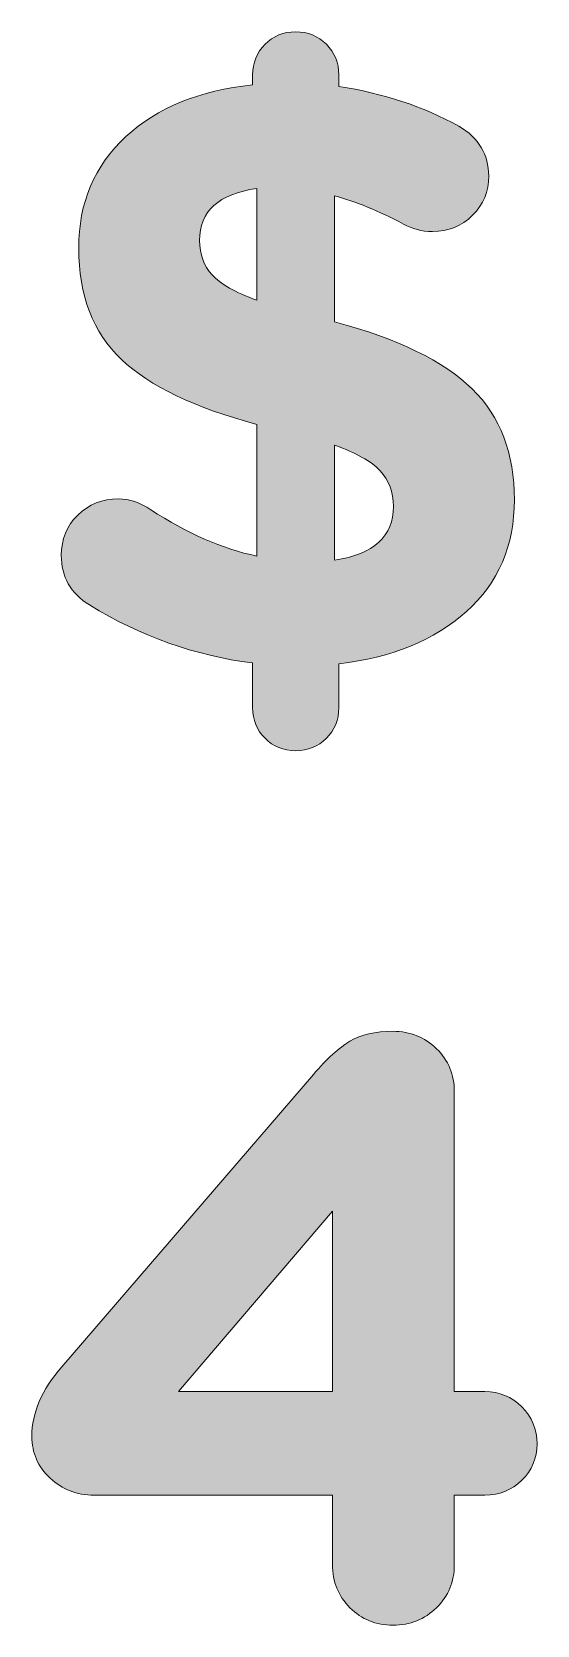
# Model space of a CAD drawing. Header units: inches. Extents: x 10 to 279, y -157 to -9.
# Drawn here: x 83.75 to 86.54, y -17.48 to -8.66 of the extents above; entities that cross this region are included whole.
import ezdxf

# ---------------------------------------------------------------- set-up
doc = ezdxf.new("R2010")
doc.units = ezdxf.units.IN
doc.header["$MEASUREMENT"] = 0
doc.layers.add('Layer 1', color=7, linetype='Continuous')

# ---------------------------------------------------------------- blocks, each defined once
blk = doc.blocks.new('block 5')
at = {"layer": 'Layer 1'}
h = blk.add_hatch(color=7, dxfattribs=at)
h.dxf.hatch_style = 2
edge = h.paths.add_edge_path()
edge.add_spline(control_points=[(84.9697, -8.8956), (84.9697, -8.8284), (84.9926, -8.7717), (85.0384, -8.7259), (85.0842, -8.6799), (85.1409, -8.657), (85.2081, -8.657), (85.2752, -8.657), (85.3319, -8.6799), (85.3777, -8.7259), (85.4236, -8.7717), (85.4466, -8.8284), (85.4466, -8.8956), (85.4466, -8.8956), (85.4466, -8.9597), (85.4466, -8.9597), (85.6911, -8.9964), (85.9128, -9.0697), (86.1115, -9.1798), (86.2216, -9.2441), (86.2767, -9.3359), (86.2767, -9.4551), (86.2767, -9.5407), (86.2469, -9.6132), (86.1872, -9.6728), (86.1276, -9.7326), (86.0535, -9.7624), (85.9648, -9.7624), (85.9067, -9.7624), (85.8532, -9.7486), (85.8042, -9.721), (85.6668, -9.6476), (85.5398, -9.5956), (85.4236, -9.5651), (85.4236, -9.5651), (85.4236, -10.2623), (85.4236, -10.2623), (85.7751, -10.357), (86.029, -10.4808), (86.1849, -10.6336), (86.3408, -10.7866), (86.4188, -10.9914), (86.4188, -11.2482), (86.4188, -11.502), (86.3301, -11.7083), (86.1529, -11.8673), (85.9755, -12.0263), (85.7402, -12.1226), (85.4466, -12.1562), (85.4466, -12.1562), (85.4466, -12.3992), (85.4466, -12.3992), (85.4466, -12.4666), (85.4236, -12.5231), (85.3777, -12.5691), (85.3319, -12.6149), (85.2752, -12.6378), (85.2081, -12.6378), (85.1409, -12.6378), (85.0842, -12.6149), (85.0384, -12.5691), (84.9926, -12.5231), (84.9697, -12.4666), (84.9697, -12.3992), (84.9697, -12.3992), (84.9697, -12.1517), (84.9697, -12.1517), (84.6517, -12.1119), (84.3504, -12.005), (84.0662, -11.8306), (83.9621, -11.7664), (83.9103, -11.6747), (83.9103, -11.5555), (83.9103, -11.4668), (83.9408, -11.3926), (84.0019, -11.333), (84.0631, -11.2734), (84.138, -11.2436), (84.2267, -11.2436), (84.2877, -11.2436), (84.3475, -11.2636), (84.4055, -11.3032), (84.6072, -11.4348), (84.8029, -11.5204), (84.9926, -11.56), (84.9926, -11.56), (84.9926, -10.8309), (84.9926, -10.8309), (84.6501, -10.7392), (84.4002, -10.6192), (84.2427, -10.4709), (84.0851, -10.3225), (84.0066, -10.117), (84.0066, -9.854), (84.0066, -9.6034), (84.0937, -9.3977), (84.2679, -9.2372), (84.4422, -9.0766), (84.6761, -8.9812), (84.9697, -8.9505), (84.9697, -8.9505), (84.9697, -8.8956), (84.9697, -8.8956)], knot_values=[0, 0, 0, 0, 1, 1, 1, 2, 2, 2, 3, 3, 3, 4, 4, 4, 5, 5, 5, 6, 6, 6, 7, 7, 7, 8, 8, 8, 9, 9, 9, 10, 10, 10, 11, 11, 11, 12, 12, 12, 13, 13, 13, 14, 14, 14, 15, 15, 15, 16, 16, 16, 17, 17, 17, 18, 18, 18, 19, 19, 19, 20, 20, 20, 21, 21, 21, 22, 22, 22, 23, 23, 23, 24, 24, 24, 25, 25, 25, 26, 26, 26, 27, 27, 27, 28, 28, 28, 29, 29, 29, 30, 30, 30, 31, 31, 31, 32, 32, 32, 33, 33, 33, 34, 34, 34, 34], degree=3, periodic=1)
edge = h.paths.add_edge_path()
edge.add_spline(control_points=[(84.6761, -9.8128), (84.6761, -9.8891), (84.6991, -9.9527), (84.7449, -10.003), (84.7907, -10.0535), (84.8734, -10.1002), (84.9926, -10.1429), (84.9926, -10.1429), (84.9926, -9.5238), (84.9926, -9.5238), (84.7816, -9.5545), (84.6761, -9.6507), (84.6761, -9.8128)], knot_values=[0, 0, 0, 0, 1, 1, 1, 2, 2, 2, 3, 3, 3, 4, 4, 4, 4], degree=3, periodic=1)
edge = h.paths.add_edge_path()
edge.add_spline(control_points=[(85.7493, -11.2849), (85.7493, -11.2053), (85.7248, -11.1397), (85.6759, -11.0877), (85.627, -11.0357), (85.5429, -10.9883), (85.4236, -10.9456), (85.4236, -10.9456), (85.4236, -11.5829), (85.4236, -11.5829), (85.6408, -11.5493), (85.7493, -11.4499), (85.7493, -11.2849)], knot_values=[0, 0, 0, 0, 1, 1, 1, 2, 2, 2, 3, 3, 3, 4, 4, 4, 4], degree=3, periodic=1)
h = blk.add_hatch(color=7, dxfattribs=at)
h.dxf.hatch_style = 2
edge = h.paths.add_edge_path()
edge.add_spline(control_points=[(85.412, -17.1452), (85.412, -17.1452), (85.412, -16.76), (85.412, -16.76), (85.412, -16.76), (84.0913, -16.76), (84.0913, -16.76), (83.9964, -16.76), (83.9155, -16.7287), (83.8483, -16.666), (83.7809, -16.6033), (83.7473, -16.5261), (83.7473, -16.4343), (83.7473, -16.306), (83.8023, -16.1777), (83.9124, -16.0491), (83.9124, -16.0491), (85.3066, -14.4303), (85.3066, -14.4303), (85.38, -14.3447), (85.4472, -14.2835), (85.5083, -14.2468), (85.5695, -14.2102), (85.649, -14.1917), (85.7469, -14.1917), (85.8416, -14.1917), (85.9219, -14.2239), (85.9877, -14.288), (86.0533, -14.3523), (86.0862, -14.4318), (86.0862, -14.5266), (86.0862, -14.5266), (86.0862, -16.1868), (86.0862, -16.1868), (86.0862, -16.1868), (86.2559, -16.1868), (86.2559, -16.1868), (86.3355, -16.1868), (86.4033, -16.215), (86.46, -16.2715), (86.5165, -16.3282), (86.5448, -16.3962), (86.5448, -16.4757), (86.5448, -16.5552), (86.5165, -16.6224), (86.46, -16.6775), (86.4033, -16.7325), (86.3355, -16.76), (86.2559, -16.76), (86.2559, -16.76), (86.0862, -16.76), (86.0862, -16.76), (86.0862, -16.76), (86.0862, -17.1452), (86.0862, -17.1452), (86.0862, -17.2401), (86.0533, -17.3195), (85.9877, -17.3838), (85.9219, -17.4479), (85.8416, -17.4801), (85.7469, -17.4801), (85.6521, -17.4801), (85.5726, -17.4479), (85.5083, -17.3838), (85.4442, -17.3195), (85.412, -17.2401), (85.412, -17.1452)], knot_values=[0, 0, 0, 0, 1, 1, 1, 2, 2, 2, 3, 3, 3, 4, 4, 4, 5, 5, 5, 6, 6, 6, 7, 7, 7, 8, 8, 8, 9, 9, 9, 10, 10, 10, 11, 11, 11, 12, 12, 12, 13, 13, 13, 14, 14, 14, 15, 15, 15, 16, 16, 16, 17, 17, 17, 18, 18, 18, 19, 19, 19, 20, 20, 20, 21, 21, 21, 22, 22, 22, 22], degree=3, periodic=1)
h.paths.add_polyline_path([(84.559, -16.1868), (85.412, -16.1868), (85.412, -15.187)])
at = {"layer": 'Layer 1', "lineweight": 0}
blk.add_lwpolyline([(84.559, -16.1868), (85.412, -16.1868), (85.412, -15.187), (84.559, -16.1868)], dxfattribs=at)
for points, knots in [([(84.9697, -8.8956), (84.9697, -8.8284), (84.9926, -8.7717), (85.0384, -8.7259), (85.0842, -8.6799), (85.1409, -8.657), (85.2081, -8.657), (85.2752, -8.657), (85.3319, -8.6799), (85.3777, -8.7259), (85.4236, -8.7717), (85.4466, -8.8284), (85.4466, -8.8956), (85.4466, -8.8956), (85.4466, -8.9597), (85.4466, -8.9597), (85.6911, -8.9964), (85.9128, -9.0697), (86.1115, -9.1798), (86.2216, -9.2441), (86.2767, -9.3359), (86.2767, -9.4551), (86.2767, -9.5407), (86.2469, -9.6132), (86.1872, -9.6728), (86.1276, -9.7326), (86.0535, -9.7624), (85.9648, -9.7624), (85.9067, -9.7624), (85.8532, -9.7486), (85.8042, -9.721), (85.6668, -9.6476), (85.5398, -9.5956), (85.4236, -9.5651), (85.4236, -9.5651), (85.4236, -10.2623), (85.4236, -10.2623), (85.7751, -10.357), (86.029, -10.4808), (86.1849, -10.6336), (86.3408, -10.7866), (86.4188, -10.9914), (86.4188, -11.2482), (86.4188, -11.502), (86.3301, -11.7083), (86.1529, -11.8673), (85.9755, -12.0263), (85.7402, -12.1226), (85.4466, -12.1562), (85.4466, -12.1562), (85.4466, -12.3992), (85.4466, -12.3992), (85.4466, -12.4666), (85.4236, -12.5231), (85.3777, -12.5691), (85.3319, -12.6149), (85.2752, -12.6378), (85.2081, -12.6378), (85.1409, -12.6378), (85.0842, -12.6149), (85.0384, -12.5691), (84.9926, -12.5231), (84.9697, -12.4666), (84.9697, -12.3992), (84.9697, -12.3992), (84.9697, -12.1517), (84.9697, -12.1517), (84.6517, -12.1119), (84.3504, -12.005), (84.0662, -11.8306), (83.9621, -11.7664), (83.9103, -11.6747), (83.9103, -11.5555), (83.9103, -11.4668), (83.9408, -11.3926), (84.0019, -11.333), (84.0631, -11.2734), (84.138, -11.2436), (84.2267, -11.2436), (84.2877, -11.2436), (84.3475, -11.2636), (84.4055, -11.3032), (84.6072, -11.4348), (84.8029, -11.5204), (84.9926, -11.56), (84.9926, -11.56), (84.9926, -10.8309), (84.9926, -10.8309), (84.6501, -10.7392), (84.4002, -10.6192), (84.2427, -10.4709), (84.0851, -10.3225), (84.0066, -10.117), (84.0066, -9.854), (84.0066, -9.6034), (84.0937, -9.3977), (84.2679, -9.2372), (84.4422, -9.0766), (84.6761, -8.9812), (84.9697, -8.9505), (84.9697, -8.9505), (84.9697, -8.8956), (84.9697, -8.8956)], [0, 0, 0, 0, 1, 1, 1, 2, 2, 2, 3, 3, 3, 4, 4, 4, 5, 5, 5, 6, 6, 6, 7, 7, 7, 8, 8, 8, 9, 9, 9, 10, 10, 10, 11, 11, 11, 12, 12, 12, 13, 13, 13, 14, 14, 14, 15, 15, 15, 16, 16, 16, 17, 17, 17, 18, 18, 18, 19, 19, 19, 20, 20, 20, 21, 21, 21, 22, 22, 22, 23, 23, 23, 24, 24, 24, 25, 25, 25, 26, 26, 26, 27, 27, 27, 28, 28, 28, 29, 29, 29, 30, 30, 30, 31, 31, 31, 32, 32, 32, 33, 33, 33, 34, 34, 34, 34]), ([(84.6761, -9.8128), (84.6761, -9.8891), (84.6991, -9.9527), (84.7449, -10.003), (84.7907, -10.0535), (84.8734, -10.1002), (84.9926, -10.1429), (84.9926, -10.1429), (84.9926, -9.5238), (84.9926, -9.5238), (84.7816, -9.5545), (84.6761, -9.6507), (84.6761, -9.8128)], [0, 0, 0, 0, 1, 1, 1, 2, 2, 2, 3, 3, 3, 4, 4, 4, 4]), ([(85.7493, -11.2849), (85.7493, -11.2053), (85.7248, -11.1397), (85.6759, -11.0877), (85.627, -11.0357), (85.5429, -10.9883), (85.4236, -10.9456), (85.4236, -10.9456), (85.4236, -11.5829), (85.4236, -11.5829), (85.6408, -11.5493), (85.7493, -11.4499), (85.7493, -11.2849)], [0, 0, 0, 0, 1, 1, 1, 2, 2, 2, 3, 3, 3, 4, 4, 4, 4]), ([(85.412, -17.1452), (85.412, -17.1452), (85.412, -16.76), (85.412, -16.76), (85.412, -16.76), (84.0913, -16.76), (84.0913, -16.76), (83.9964, -16.76), (83.9155, -16.7287), (83.8483, -16.666), (83.7809, -16.6033), (83.7473, -16.5261), (83.7473, -16.4343), (83.7473, -16.306), (83.8023, -16.1777), (83.9124, -16.0491), (83.9124, -16.0491), (85.3066, -14.4303), (85.3066, -14.4303), (85.38, -14.3447), (85.4472, -14.2835), (85.5083, -14.2468), (85.5695, -14.2102), (85.649, -14.1917), (85.7469, -14.1917), (85.8416, -14.1917), (85.9219, -14.2239), (85.9877, -14.288), (86.0533, -14.3523), (86.0862, -14.4318), (86.0862, -14.5266), (86.0862, -14.5266), (86.0862, -16.1868), (86.0862, -16.1868), (86.0862, -16.1868), (86.2559, -16.1868), (86.2559, -16.1868), (86.3355, -16.1868), (86.4033, -16.215), (86.46, -16.2715), (86.5165, -16.3282), (86.5448, -16.3962), (86.5448, -16.4757), (86.5448, -16.5552), (86.5165, -16.6224), (86.46, -16.6775), (86.4033, -16.7325), (86.3355, -16.76), (86.2559, -16.76), (86.2559, -16.76), (86.0862, -16.76), (86.0862, -16.76), (86.0862, -16.76), (86.0862, -17.1452), (86.0862, -17.1452), (86.0862, -17.2401), (86.0533, -17.3195), (85.9877, -17.3838), (85.9219, -17.4479), (85.8416, -17.4801), (85.7469, -17.4801), (85.6521, -17.4801), (85.5726, -17.4479), (85.5083, -17.3838), (85.4442, -17.3195), (85.412, -17.2401), (85.412, -17.1452)], [0, 0, 0, 0, 1, 1, 1, 2, 2, 2, 3, 3, 3, 4, 4, 4, 5, 5, 5, 6, 6, 6, 7, 7, 7, 8, 8, 8, 9, 9, 9, 10, 10, 10, 11, 11, 11, 12, 12, 12, 13, 13, 13, 14, 14, 14, 15, 15, 15, 16, 16, 16, 17, 17, 17, 18, 18, 18, 19, 19, 19, 20, 20, 20, 21, 21, 21, 22, 22, 22, 22])]:
    blk.add_open_spline(points, degree=3, knots=knots, dxfattribs=at)

msp = doc.modelspace()

# ---------------------------------------------------------------- block references
at = {"layer": 'Layer 1'}
msp.add_blockref('block 5', (0, 0), dxfattribs=at)

doc.saveas('drawing.dxf')
